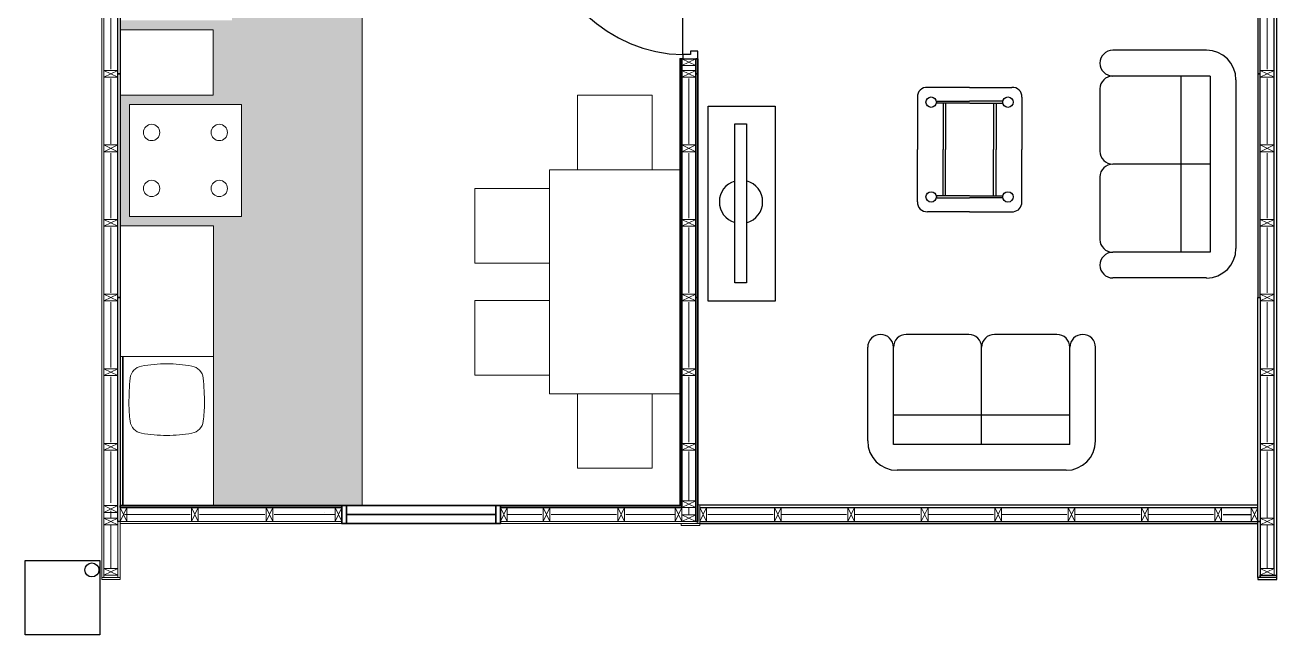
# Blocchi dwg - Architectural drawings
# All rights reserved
# Model space of a CAD drawing. Header units: inches. Extents: x -78817 to 61, y -40078 to 49.
# Drawn here: x 54.49 to 61.19, y 40.38 to 43.65 of the extents above; entities that cross this region are included whole.
import ezdxf

# ---------------------------------------------------------------- set-up
doc = ezdxf.new("R2010")
doc.units = ezdxf.units.IN
doc.header["$MEASUREMENT"] = 0
doc.linetypes.add('CENTER', pattern=[2, 1.25, -0.25, 0.25, -0.25])
doc.layers.add('_AUX', color=210, linetype='Continuous', lineweight=18, plot=False)
for name, color, linetype, lineweight in [('A-DETL-MBND', 3, 'Continuous', 18), ('A-DETL-MCUT', 4, 'Continuous', 25), ('A-DOOR-FULL', 4, 'Continuous', 25), ('A-ELEV-MBE1', 7, 'Continuous', 35), ('A-ELEV-MBE2', 4, 'Continuous', 25), ('A-FLOR-PATT', 8, 'Continuous', 18), ('A-FURN', 8, 'Continuous', 18), ('A-SECT-MCUT', 7, 'Continuous', 35), ('A-WALL-PATT', 8, 'Continuous', 18), ('A-WALL-STUD', 3, 'Continuous', 18)]:
    doc.layers.add(name, color=color, linetype=linetype, lineweight=lineweight)
doc.layers.add('ARREDI_interni - furniture', color=252, linetype='Continuous')

# ---------------------------------------------------------------- blocks, each defined once
blk = doc.blocks.new('tavolino_2d_1')
for p, q in [((305.18, 180.02), (299.43, 180.02)), ((305.18, 180.02), (310.93, 180.02)), ((298.08, 178.69), (298.08, 178.62)), ((298.08, 178.62), (298.08, 171.56)), ((301.57, 177.88), (301.57, 171.56)), ((301.92, 177.88), (301.92, 171.56)), ((308.43, 177.88), (308.43, 171.56)), ((308.79, 177.88), (308.79, 171.56)), ((312.28, 178.69), (312.28, 178.62)), ((312.28, 178.62), (312.28, 171.56)), ((298.08, 164.5), (298.08, 171.56)), ((301.57, 165.24), (301.57, 171.56)), ((301.92, 165.24), (301.92, 171.56)), ((308.43, 165.24), (308.43, 171.56)), ((308.79, 165.24), (308.79, 171.56)), ((312.28, 164.5), (312.28, 171.56)), ((298.08, 164.43), (298.08, 164.5)), ((312.28, 164.43), (312.28, 164.5)), ((305.18, 163.1), (299.43, 163.1)), ((305.18, 163.1), (311.14, 163.1))]:
    blk.add_line(p, q)
for points in [[(300.64, 178.15), (305.18, 178.15)], [(305.16, 177.88), (300.65, 177.88)], [(309.71, 178.15), (305.18, 178.15)], [(305.19, 177.88), (309.71, 177.88)], [(305.16, 165.24), (300.65, 165.24)], [(305.19, 165.24), (309.71, 165.24)], [(300.64, 164.97), (305.18, 164.97)], [(309.71, 164.97), (305.18, 164.97)]]:
    blk.add_lwpolyline(points)
for centre in [(299.95, 178.01), (310.4, 178.01), (299.95, 165.11), (310.4, 165.11)]:
    blk.add_circle(centre, 0.708)
for centre, start, end in [((299.32, 178.78), 84.9888, 184.2616), ((311.04, 178.78), 355.7384, 95.0112), ((299.32, 164.34), 175.7384, 275.0112), ((311.04, 164.34), 275.0112, 4.2616)]:
    blk.add_arc(centre, 1.24, start, end)

msp = doc.modelspace()

# ---------------------------------------------------------------- hatches: boundary and pattern name
at = {"layer": 'A-FLOR-PATT'}
h = msp.add_hatch(dxfattribs=at)
h.set_pattern_fill('DOTS', color=0, scale=0.02, style=0)
h.set_pattern_definition([(0, (-402.553188, 17.731044), (0.015875, 0.03175), [0, -0.03175])])
h.paths.add_polyline_path([(56.2913, 44.8856), (54.9943, 44.8856), (54.9943, 44.3856), (55.5949, 44.3856), (55.5949, 44.3286), (54.9943, 44.3286), (54.9943, 41.8776), (55.4943, 41.8776), (55.4943, 41.0776), (56.2913, 41.0776)])
h.paths.add_polyline_path([(55.0443, 42.6276), (55.6443, 42.6276), (55.6443, 43.2276), (55.0443, 43.2276)], flags=16)
h.paths.add_polyline_path([(55.4938, 43.6286), (54.9943, 43.6286), (54.9943, 43.2776), (55.4938, 43.2776)], flags=16)
h.paths.add_polyline_path([(55.5943, 44.2786), (54.9943, 44.2786), (54.9943, 43.6786), (55.5943, 43.6786)], flags=16)
h.paths.add_polyline_path([(55.4943, 42.5776), (54.9943, 42.5776), (54.9943, 41.8776), (55.4943, 41.8776)], flags=16)

# ---------------------------------------------------------------- linework, layer by layer
for p, q in [((61.1914, 40.6816), (61.1914, 48.2036)), ((58.0093, 43.4948), (58.0093, 44.2104)), ((58.1003, 41.0676), (61.0893, 41.0676)), ((58.1003, 40.9816), (58.1003, 40.9816)), ((58.1003, 40.9816), (61.0893, 40.9816)), ((60.9036, 41.0301), (61.0533, 41.0301))]:
    msp.add_line(p, q)
at = {"color": 0}
for points in [[(58.145, 43.2193), (58.5028, 43.2193), (58.5028, 42.1728), (58.145, 42.1728)], [(58.2875, 43.1233), (58.3504, 43.1233), (58.3504, 42.2721), (58.2875, 42.2721)]]:
    msp.add_lwpolyline(points, close=True, dxfattribs=at)
for start, end in [(106.61697, 253.38303), (284.89456, 75.10544)]:
    msp.add_arc((58.3206, 42.706), 0.1159, start, end, dxfattribs=at)
at = {"layer": '_AUX', "color": 0}
for points in [[(56.2913, 44.8856), (54.9943, 44.8856), (54.9943, 44.3856), (55.5949, 44.3856), (55.5949, 44.3286), (54.9943, 44.3286), (54.9943, 41.8776), (55.4943, 41.8776), (55.4943, 41.0776), (56.2913, 41.0776)], [(55.4938, 43.6286), (54.9943, 43.6286), (54.9943, 43.2776), (55.4938, 43.2776)], [(55.0443, 42.6276), (55.6443, 42.6276), (55.6443, 43.2276), (55.0443, 43.2276)], [(55.4943, 42.5776), (54.9943, 42.5776), (54.9943, 41.8776), (55.4943, 41.8776)]]:
    msp.add_lwpolyline(points, close=True, dxfattribs=at)
at = {"layer": 'A-DETL-MBND', "color": 0}
msp.add_line((54.8963, 40.6816), (54.8963, 40.6926), dxfattribs=at)
for points in [[(54.9073, 44.6176), (54.9073, 40.6926), (54.8963, 40.6926), (54.8963, 44.5926)], [(54.9073, 40.6926), (54.9823, 40.6926), (54.9823, 40.7046), (54.9073, 40.7046)], [(54.8963, 40.6926), (54.9943, 40.6926), (54.9943, 40.6816), (54.8963, 40.6816)]]:
    msp.add_lwpolyline(points, dxfattribs=at)
for points in [[(58.1003, 41.0816), (58.0893, 41.0816), (58.0893, 40.9816), (58.1003, 40.9816)], [(54.9823, 40.6926), (54.9823, 40.9926), (54.9943, 40.9926), (54.9943, 40.6926)], [(56.1823, 40.9926), (56.1823, 40.9816), (54.9943, 40.9816), (54.9943, 40.9926)], [(58.0893, 40.9926), (58.0893, 40.9816), (57.0323, 40.9816), (57.0323, 40.9926)], [(58.1003, 40.9706), (58.1003, 40.9816), (58.0003, 40.9816), (58.0003, 40.9706)]]:
    msp.add_lwpolyline(points, close=True, dxfattribs=at)
at = {"layer": 'A-DETL-MCUT', "color": 0}
for points in [[(54.9943, 43.7426), (54.9943, 43.3926), (54.9823, 43.3926), (54.9823, 44.6176)], [(54.9943, 40.9926), (54.9943, 40.9926), (54.9823, 40.9926), (54.9823, 42.1926), (54.9943, 42.1926), (54.9943, 41.0676)], [(61.1914, 40.6926), (61.1013, 40.6926), (61.1013, 40.7046), (61.1914, 40.7046)], [(61.1914, 40.6926), (61.0893, 40.6926), (61.0893, 40.6816), (61.1914, 40.6816)]]:
    msp.add_lwpolyline(points, dxfattribs=at)
for points in [[(61.1013, 43.3926), (61.1013, 44.5926), (61.0893, 44.5926), (61.0893, 43.3926)], [(54.9823, 42.1926), (54.9823, 43.3926), (54.9943, 43.3926), (54.9943, 42.1926)], [(61.1013, 42.1926), (61.1013, 43.3926), (61.0893, 43.3926), (61.0893, 42.1926)], [(61.0893, 40.9926), (61.0893, 42.1926), (61.1013, 42.1926), (61.1013, 40.9926)], [(61.0893, 40.6926), (61.0893, 40.9926), (61.1013, 40.9926), (61.1013, 40.6926)]]:
    msp.add_lwpolyline(points, close=True, dxfattribs=at)
at = {"layer": 'A-DOOR-FULL', "color": 0, "linetype": 'CENTER'}
msp.add_lwpolyline([(58.0093, 43.4948), (58.0093, 43.4726), (58.0893, 43.4726), (58.0893, 43.5126), (58.0493, 43.5126), (58.0493, 43.4948), (58.0093, 43.4948)], dxfattribs=at)
msp.add_arc((58.0268, 44.2699), 0.7753, 184.40465, 268.71036, dxfattribs=at)
at = {"layer": 'A-ELEV-MBE1', "color": 0}
for p, q in [((56.1823, 41.0776), (57.0323, 41.0776)), ((56.1823, 40.9816), (57.0323, 40.9816))]:
    msp.add_line(p, q, dxfattribs=at)
at = {"layer": 'A-ELEV-MBE1', "color": 0, "linetype": 'Continuous'}
msp.add_line((56.2073, 41.0301), (57.0068, 41.0301), dxfattribs=at)
at = {"layer": 'A-ELEV-MBE1', "color": 0}
for points in [[(56.1823, 41.0776), (56.2073, 41.0776), (56.2073, 40.9816), (56.1823, 40.9816)], [(57.0073, 41.0776), (57.0323, 41.0776), (57.0323, 40.9816), (57.0073, 40.9816)]]:
    msp.add_lwpolyline(points, close=True, dxfattribs=at)
at = {"layer": 'A-ELEV-MBE2', "color": 0}
for p, q in [((61.1763, 40.7406), (61.1763, 48.1446)), ((58.1003, 41.0816), (61.0893, 41.0816)), ((58.1003, 40.9926), (61.0893, 40.9926))]:
    msp.add_line(p, q, dxfattribs=at)
at = {"layer": 'A-ELEV-MBE2', "color": 0, "ltscale": 0.05}
msp.add_lwpolyline([(54.4855, 40.7843), (54.8855, 40.7843), (54.8855, 40.3843), (54.4855, 40.3843)], close=True, dxfattribs=at)
msp.add_circle((54.8436, 40.7327), 0.0375, dxfattribs=at)
at = {"layer": 'A-FURN', "color": 0}
for p, q in [((57.8443, 42.8776), (57.8443, 43.2776)), ((57.9943, 42.8776), (57.2943, 42.8776)), ((57.2943, 42.8776), (57.2943, 41.6776)), ((57.9943, 41.6776), (57.9943, 42.8776)), ((57.2943, 42.3776), (56.8943, 42.3776)), ((56.8943, 41.7776), (56.8943, 42.1776)), ((56.8943, 42.1776), (57.2943, 42.1776)), ((54.9943, 41.8776), (55.4943, 41.8776)), ((54.9943, 41.0776), (54.9943, 41.8776)), ((55.4943, 41.8776), (55.4943, 41.0776)), ((57.2943, 41.7776), (56.8943, 41.7776)), ((57.2943, 41.6776), (57.9943, 41.6776)), ((57.8443, 41.6776), (57.8443, 41.2776)), ((55.4943, 41.0776), (54.9943, 41.0776))]:
    msp.add_line(p, q, dxfattribs=at)
at = {"layer": 'A-FURN', "color": 0, "linetype": 'Continuous'}
msp.add_line((56.0901, 41.0427), (56.0901, 41.0427), dxfattribs=at)
at = {"layer": 'A-FURN', "color": 0}
for points in [[(54.9943, 43.6286), (54.9943, 43.2776), (55.4938, 43.2776), (55.4938, 43.6286)], [(55.6443, 43.2276), (55.6443, 42.6276), (55.0443, 42.6276), (55.0443, 43.2276)], [(54.9943, 41.8776), (55.4943, 41.8776), (55.4943, 42.5776), (54.9943, 42.5776)]]:
    msp.add_lwpolyline(points, close=True, dxfattribs=at)
for points in [[(57.8443, 43.2776), (57.4443, 43.2776), (57.4443, 42.8776)], [(56.8943, 42.3776), (56.8943, 42.7776), (57.2943, 42.7776)], [(57.8443, 41.2776), (57.4443, 41.2776), (57.4443, 41.6776)]]:
    msp.add_lwpolyline(points, dxfattribs=at)
for centre in [(55.1635, 43.0776), (55.5261, 43.0776), (55.1635, 42.7776), (55.5261, 42.7776)]:
    msp.add_circle(centre, 0.0438, dxfattribs=at)
for centre, radius, start, end in [((55.1227, 41.7515), 0.075, 100.38124, 172.77), ((55.1227, 41.7515), 0.075, 100.38124, 172.77), ((55.2443, 41.0876), 0.75, 90, 100.38124), ((55.2443, 41.0876), 0.75, 90, 100.38124), ((55.2443, 41.0876), 0.75, 79.61876, 90), ((55.2443, 41.0876), 0.75, 79.61876, 90), ((55.366, 41.7515), 0.075, 7.23, 79.61876), ((55.366, 41.7515), 0.075, 7.23, 79.61876), ((56.6042, 41.6246), 1.5619, 174.99166, 180.0013), ((56.6042, 41.6246), 1.5619, 174.99166, 180.0013), ((53.8845, 41.6246), 1.5619, 359.9987, 5.00834), ((53.8845, 41.6246), 1.5619, 359.9987, 5.00834), ((55.7923, 41.6246), 0.75, 180, 187.23), ((55.7923, 41.6246), 0.75, 180, 187.23), ((54.6963, 41.6246), 0.75, 352.77, 0), ((54.6963, 41.6246), 0.75, 352.77, 0), ((55.1227, 41.5396), 0.075, 187.23, 259.61876), ((55.1227, 41.5396), 0.075, 187.23, 259.61876), ((55.366, 41.5396), 0.075, 280.38124, 352.77), ((55.366, 41.5396), 0.075, 280.38124, 352.77), ((55.2443, 42.2036), 0.75, 259.61876, 270), ((55.2443, 42.2036), 0.75, 259.61876, 270), ((55.2443, 42.2036), 0.75, 270, 280.38124), ((55.2443, 42.2036), 0.75, 270, 280.38124)]:
    msp.add_arc(centre, radius, start, end, dxfattribs=at)
at = {"layer": 'A-SECT-MCUT', "color": 0}
msp.add_line((55.0093, 41.0776), (55.0093, 41.8776), dxfattribs=at)
for points in [[(57.9943, 43.3926), (58.0043, 43.3926), (58.0043, 43.4726), (57.9943, 43.4726)], [(58.0893, 43.3926), (58.0793, 43.3926), (58.0793, 43.4726), (58.0893, 43.4726)], [(58.0043, 43.3926), (58.0043, 42.1926), (57.9943, 42.1926), (57.9943, 43.3926)], [(58.0893, 43.3926), (58.0893, 42.1926), (58.0793, 42.1926), (58.0793, 43.3926)], [(58.0043, 42.1926), (58.0043, 41.0776), (57.9943, 41.0776), (57.9943, 42.1926)], [(58.0893, 42.1926), (58.0893, 40.9926), (58.0793, 40.9926), (58.0793, 42.1926)], [(54.9943, 41.0776), (56.1823, 41.0776), (56.1823, 41.0676), (54.9943, 41.0676)], [(57.0323, 41.0776), (58.0043, 41.0776), (58.0043, 41.0676), (57.0323, 41.0676)]]:
    msp.add_lwpolyline(points, close=True, dxfattribs=at)
at = {"layer": 'A-WALL-PATT', "color": 0, "ltscale": 0.1}
for p, q in [((54.9448, 43.7676), (54.9448, 43.4176)), ((61.1388, 43.7676), (61.1388, 43.4176)), ((54.9448, 43.3676), (54.9448, 43.0176)), ((58.0418, 43.3676), (58.0418, 43.0176)), ((61.1388, 43.3676), (61.1388, 43.0176)), ((54.9448, 42.9676), (54.9448, 42.6176)), ((58.0418, 42.9676), (58.0418, 42.6176)), ((61.1388, 42.9676), (61.1388, 42.6176)), ((54.9448, 42.5676), (54.9448, 42.2176)), ((58.0418, 42.5676), (58.0418, 42.2176)), ((61.1388, 42.5676), (61.1388, 42.2176)), ((54.9448, 42.1676), (54.9448, 41.8176)), ((58.0418, 42.1676), (58.0418, 41.8176)), ((61.1388, 42.1676), (61.1388, 41.8176)), ((54.9448, 41.7676), (54.9448, 41.4176)), ((58.0418, 41.7676), (58.0418, 41.4176)), ((61.1388, 41.7676), (61.1388, 41.4176)), ((54.9448, 41.3676), (54.9448, 41.0926)), ((58.0418, 41.3676), (58.0418, 41.1036)), ((61.1388, 41.3676), (61.1388, 41.0106)), ((54.9448, 41.0106), (54.9448, 41.0496)), ((58.0418, 41.0676), (58.0418, 41.0286)), ((54.9448, 40.9746), (54.9448, 40.7406)), ((55.0183, 41.0301), (55.3693, 41.0301)), ((55.4193, 41.0301), (55.7693, 41.0301)), ((55.8193, 41.0301), (56.1463, 41.0301)), ((57.0683, 41.0301), (57.2543, 41.0301)), ((57.3043, 41.0301), (57.6543, 41.0301)), ((57.7043, 41.0301), (57.9683, 41.0301)), ((58.1433, 41.0301), (58.4933, 41.0301)), ((58.5363, 41.0301), (58.8863, 41.0301)), ((58.9293, 41.0301), (59.2793, 41.0301)), ((59.3223, 41.0301), (59.6723, 41.0301)), ((59.7153, 41.0301), (60.0653, 41.0301)), ((60.1083, 41.0301), (60.4583, 41.0301)), ((60.5013, 41.0301), (60.8513, 41.0301)), ((61.1388, 40.9746), (61.1388, 40.7406))]:
    msp.add_line(p, q, dxfattribs=at)
at = {"layer": 'A-WALL-STUD', "color": 0}
for p, q in [((58.0793, 43.4726), (58.0043, 43.4366)), ((58.0043, 43.4726), (58.0793, 43.4366)), ((54.9823, 43.4106), (54.9073, 43.3746)), ((54.9073, 43.4106), (54.9823, 43.3746)), ((58.0793, 43.4106), (58.0043, 43.3746)), ((58.0043, 43.4106), (58.0793, 43.3746)), ((61.1013, 43.4106), (61.1763, 43.3746)), ((61.1763, 43.4106), (61.1013, 43.3746)), ((54.9823, 43.0106), (54.9073, 42.9746)), ((54.9073, 43.0106), (54.9823, 42.9746)), ((58.0793, 43.0106), (58.0043, 42.9746)), ((58.0043, 43.0106), (58.0793, 42.9746)), ((61.1013, 43.0106), (61.1763, 42.9746)), ((61.1763, 43.0106), (61.1013, 42.9746)), ((54.9823, 42.6106), (54.9073, 42.5746)), ((54.9073, 42.6106), (54.9823, 42.5746)), ((58.0793, 42.6106), (58.0043, 42.5746)), ((58.0043, 42.6106), (58.0793, 42.5746)), ((61.1013, 42.6106), (61.1763, 42.5746)), ((61.1763, 42.6106), (61.1013, 42.5746)), ((54.9823, 42.2106), (54.9073, 42.1746)), ((54.9073, 42.2106), (54.9823, 42.1746)), ((58.0793, 42.2106), (58.0043, 42.1746)), ((58.0043, 42.2106), (58.0793, 42.1746)), ((61.1013, 42.2106), (61.1763, 42.1746)), ((61.1763, 42.2106), (61.1013, 42.1746)), ((54.9823, 41.8106), (54.9073, 41.7746)), ((54.9073, 41.8106), (54.9823, 41.7746)), ((58.0793, 41.8106), (58.0043, 41.7746)), ((58.0043, 41.8106), (58.0793, 41.7746)), ((61.1763, 41.8106), (61.1013, 41.7746)), ((61.1013, 41.8106), (61.1763, 41.7746)), ((54.9823, 41.4106), (54.9073, 41.3746)), ((54.9073, 41.4106), (54.9823, 41.3746)), ((58.0043, 41.4106), (58.0793, 41.3746)), ((58.0793, 41.4106), (58.0043, 41.3746)), ((61.1013, 41.4106), (61.1763, 41.3746)), ((61.1763, 41.4106), (61.1013, 41.3746)), ((54.9823, 41.0776), (54.9073, 41.0416)), ((54.9073, 41.0776), (54.9823, 41.0416)), ((54.9943, 40.9926), (55.0303, 41.0676)), ((54.9943, 41.0676), (55.0303, 40.9926)), ((55.3763, 40.9926), (55.4123, 41.0676)), ((55.3763, 41.0676), (55.4123, 40.9926)), ((55.7763, 40.9926), (55.8123, 41.0676)), ((55.7763, 41.0676), (55.8123, 40.9926)), ((56.1463, 40.9926), (56.1823, 41.0676)), ((56.1463, 41.0676), (56.1823, 40.9926)), ((57.0323, 40.9926), (57.0683, 41.0676)), ((57.0323, 41.0676), (57.0683, 40.9926)), ((57.2613, 40.9926), (57.2973, 41.0676)), ((57.2613, 41.0676), (57.2973, 40.9926)), ((57.6613, 40.9926), (57.6973, 41.0676)), ((57.6613, 41.0676), (57.6973, 40.9926)), ((57.9683, 40.9926), (58.0043, 41.0676)), ((57.9683, 41.0676), (58.0043, 40.9926)), ((58.0043, 41.1036), (58.0793, 41.0676)), ((58.0793, 41.1036), (58.0043, 41.0676)), ((58.1003, 40.9926), (58.1363, 41.0676)), ((58.1003, 41.0676), (58.1363, 40.9926)), ((58.5003, 40.9926), (58.5363, 41.0676)), ((58.5003, 41.0676), (58.5363, 40.9926)), ((58.8933, 40.9926), (58.9293, 41.0676)), ((58.8933, 41.0676), (58.9293, 40.9926)), ((59.2863, 40.9926), (59.3223, 41.0676)), ((59.2863, 41.0676), (59.3223, 40.9926)), ((59.6793, 40.9926), (59.7153, 41.0676)), ((59.6793, 41.0676), (59.7153, 40.9926)), ((60.0723, 40.9926), (60.1083, 41.0676)), ((60.0723, 41.0676), (60.1083, 40.9926)), ((60.4653, 40.9926), (60.5013, 41.0676)), ((60.4653, 41.0676), (60.5013, 40.9926)), ((60.8583, 40.9926), (60.8943, 41.0676)), ((60.8583, 41.0676), (60.8943, 40.9926)), ((61.0533, 40.9926), (61.0893, 41.0676)), ((61.0533, 41.0676), (61.0893, 40.9926)), ((54.9823, 41.0106), (54.9073, 40.9746)), ((54.9073, 41.0106), (54.9823, 40.9746)), ((58.0043, 41.0286), (58.0793, 40.9926)), ((58.0793, 41.0286), (58.0043, 40.9926)), ((61.1763, 41.0106), (61.1013, 40.9746)), ((61.1013, 41.0106), (61.1763, 40.9746)), ((54.9823, 40.7406), (54.9073, 40.7046)), ((54.9073, 40.7406), (54.9823, 40.7046)), ((61.1763, 40.7406), (61.1013, 40.7046)), ((61.1013, 40.7406), (61.1763, 40.7046))]:
    msp.add_line(p, q, dxfattribs=at)
for points in [[(58.0793, 43.4726), (58.0043, 43.4726), (58.0043, 43.4366), (58.0793, 43.4366)], [(54.9823, 43.4106), (54.9073, 43.4106), (54.9073, 43.3746), (54.9823, 43.3746)], [(58.0793, 43.4106), (58.0043, 43.4106), (58.0043, 43.3746), (58.0793, 43.3746)], [(61.1013, 43.4106), (61.1763, 43.4106), (61.1763, 43.3746), (61.1013, 43.3746)], [(54.9823, 43.0106), (54.9073, 43.0106), (54.9073, 42.9746), (54.9823, 42.9746)], [(58.0793, 43.0106), (58.0043, 43.0106), (58.0043, 42.9746), (58.0793, 42.9746)], [(61.1013, 43.0106), (61.1763, 43.0106), (61.1763, 42.9746), (61.1013, 42.9746)], [(54.9823, 42.6106), (54.9073, 42.6106), (54.9073, 42.5746), (54.9823, 42.5746)], [(58.0793, 42.6106), (58.0043, 42.6106), (58.0043, 42.5746), (58.0793, 42.5746)], [(61.1013, 42.6106), (61.1763, 42.6106), (61.1763, 42.5746), (61.1013, 42.5746)], [(54.9823, 42.2106), (54.9073, 42.2106), (54.9073, 42.1746), (54.9823, 42.1746)], [(58.0793, 42.2106), (58.0043, 42.2106), (58.0043, 42.1746), (58.0793, 42.1746)], [(61.1013, 42.2106), (61.1763, 42.2106), (61.1763, 42.1746), (61.1013, 42.1746)], [(54.9823, 41.8106), (54.9073, 41.8106), (54.9073, 41.7746), (54.9823, 41.7746)], [(58.0793, 41.8106), (58.0043, 41.8106), (58.0043, 41.7746), (58.0793, 41.7746)], [(61.1763, 41.8106), (61.1013, 41.8106), (61.1013, 41.7746), (61.1763, 41.7746)], [(54.9823, 41.4106), (54.9073, 41.4106), (54.9073, 41.3746), (54.9823, 41.3746)], [(58.0043, 41.4106), (58.0793, 41.4106), (58.0793, 41.3746), (58.0043, 41.3746)], [(61.1013, 41.4106), (61.1763, 41.4106), (61.1763, 41.3746), (61.1013, 41.3746)], [(54.9823, 41.0776), (54.9073, 41.0776), (54.9073, 41.0416), (54.9823, 41.0416)], [(54.9943, 40.9926), (54.9943, 41.0676), (55.0303, 41.0676), (55.0303, 40.9926)], [(55.3763, 40.9926), (55.3763, 41.0676), (55.4123, 41.0676), (55.4123, 40.9926)], [(55.7763, 40.9926), (55.7763, 41.0676), (55.8123, 41.0676), (55.8123, 40.9926)], [(56.1463, 40.9926), (56.1463, 41.0676), (56.1823, 41.0676), (56.1823, 40.9926)], [(57.0323, 40.9926), (57.0323, 41.0676), (57.0683, 41.0676), (57.0683, 40.9926)], [(57.2613, 40.9926), (57.2613, 41.0676), (57.2973, 41.0676), (57.2973, 40.9926)], [(57.6613, 40.9926), (57.6613, 41.0676), (57.6973, 41.0676), (57.6973, 40.9926)], [(57.9683, 40.9926), (57.9683, 41.0676), (58.0043, 41.0676), (58.0043, 40.9926)], [(58.0043, 41.1036), (58.0793, 41.1036), (58.0793, 41.0676), (58.0043, 41.0676)], [(58.1003, 40.9926), (58.1003, 41.0676), (58.1363, 41.0676), (58.1363, 40.9926)], [(58.5003, 40.9926), (58.5003, 41.0676), (58.5363, 41.0676), (58.5363, 40.9926)], [(58.8933, 40.9926), (58.8933, 41.0676), (58.9293, 41.0676), (58.9293, 40.9926)], [(59.2863, 40.9926), (59.2863, 41.0676), (59.3223, 41.0676), (59.3223, 40.9926)], [(59.6793, 40.9926), (59.6793, 41.0676), (59.7153, 41.0676), (59.7153, 40.9926)], [(60.0723, 40.9926), (60.0723, 41.0676), (60.1083, 41.0676), (60.1083, 40.9926)], [(60.4653, 40.9926), (60.4653, 41.0676), (60.5013, 41.0676), (60.5013, 40.9926)], [(60.8583, 40.9926), (60.8583, 41.0676), (60.8943, 41.0676), (60.8943, 40.9926)], [(61.0533, 40.9926), (61.0533, 41.0676), (61.0893, 41.0676), (61.0893, 40.9926)], [(54.9823, 41.0106), (54.9073, 41.0106), (54.9073, 40.9746), (54.9823, 40.9746)], [(58.0043, 41.0286), (58.0793, 41.0286), (58.0793, 40.9926), (58.0043, 40.9926)], [(61.1763, 41.0106), (61.1013, 41.0106), (61.1013, 40.9746), (61.1763, 40.9746)], [(54.9823, 40.7406), (54.9073, 40.7406), (54.9073, 40.7046), (54.9823, 40.7046)], [(61.1763, 40.7406), (61.1013, 40.7406), (61.1013, 40.7046), (61.1763, 40.7046)]]:
    msp.add_lwpolyline(points, close=True, dxfattribs=at)
at = {"layer": 'ARREDI_interni - furniture', "color": 0}
for p, q in [((60.8142, 43.5181), (60.3122, 43.5181)), ((60.8338, 43.3803), (60.3122, 43.3803)), ((60.6764, 43.3803), (60.6764, 42.4354)), ((60.8338, 43.3803), (60.8338, 42.4354)), ((60.9716, 43.3606), (60.9716, 42.4551)), ((60.2433, 43.3114), (60.2433, 42.9768)), ((60.8338, 42.9079), (60.3122, 42.9079)), ((60.2433, 42.839), (60.2433, 42.5043)), ((60.8338, 42.4354), (60.3122, 42.4354)), ((60.8142, 42.2977), (60.3122, 42.2977)), ((59.5405, 41.9952), (59.2058, 41.9952)), ((60.0129, 41.9952), (59.6783, 41.9952)), ((58.9991, 41.4244), (58.9991, 41.9263)), ((59.1369, 41.4047), (59.1369, 41.9263)), ((59.6094, 41.4047), (59.6094, 41.9263)), ((60.0818, 41.4047), (60.0818, 41.9263)), ((60.2196, 41.4244), (60.2196, 41.9263)), ((60.0818, 41.5622), (59.1369, 41.5622)), ((60.0818, 41.4047), (59.1369, 41.4047)), ((60.0621, 41.2669), (59.1566, 41.2669))]:
    msp.add_line(p, q, dxfattribs=at)
for centre, radius, start, end in [((60.3122, 43.4492), 0.0689, 90, 270), ((60.8142, 43.3606), 0.1575, 0, 90), ((60.3122, 43.3114), 0.0689, 90, 180), ((60.3122, 42.9768), 0.0689, 180, 270), ((60.3122, 42.839), 0.0689, 90, 180), ((60.3122, 42.5043), 0.0689, 180, 270), ((60.8142, 42.4551), 0.1575, 270, 0), ((60.3122, 42.3666), 0.0689, 90, 270), ((59.068, 41.9263), 0.0689, 0, 180), ((59.2058, 41.9263), 0.0689, 90, 180), ((59.5405, 41.9263), 0.0689, 0, 90), ((59.6783, 41.9263), 0.0689, 90, 180), ((60.0129, 41.9263), 0.0689, 0, 90), ((60.1507, 41.9263), 0.0689, 0, 180), ((59.1566, 41.4244), 0.1575, 180, 270), ((60.0621, 41.4244), 0.1575, 270, 0)]:
    msp.add_arc(centre, radius, start, end, dxfattribs=at)

# ---------------------------------------------------------------- block references
at = {"color": 0, "xscale": 0.03937007874015748, "yscale": 0.03937007874015748, "zscale": 0.03937007874015748}
msp.add_blockref('tavolino_2d_1', (47.5301, 36.2317), dxfattribs=at)

doc.saveas('drawing.dxf')
